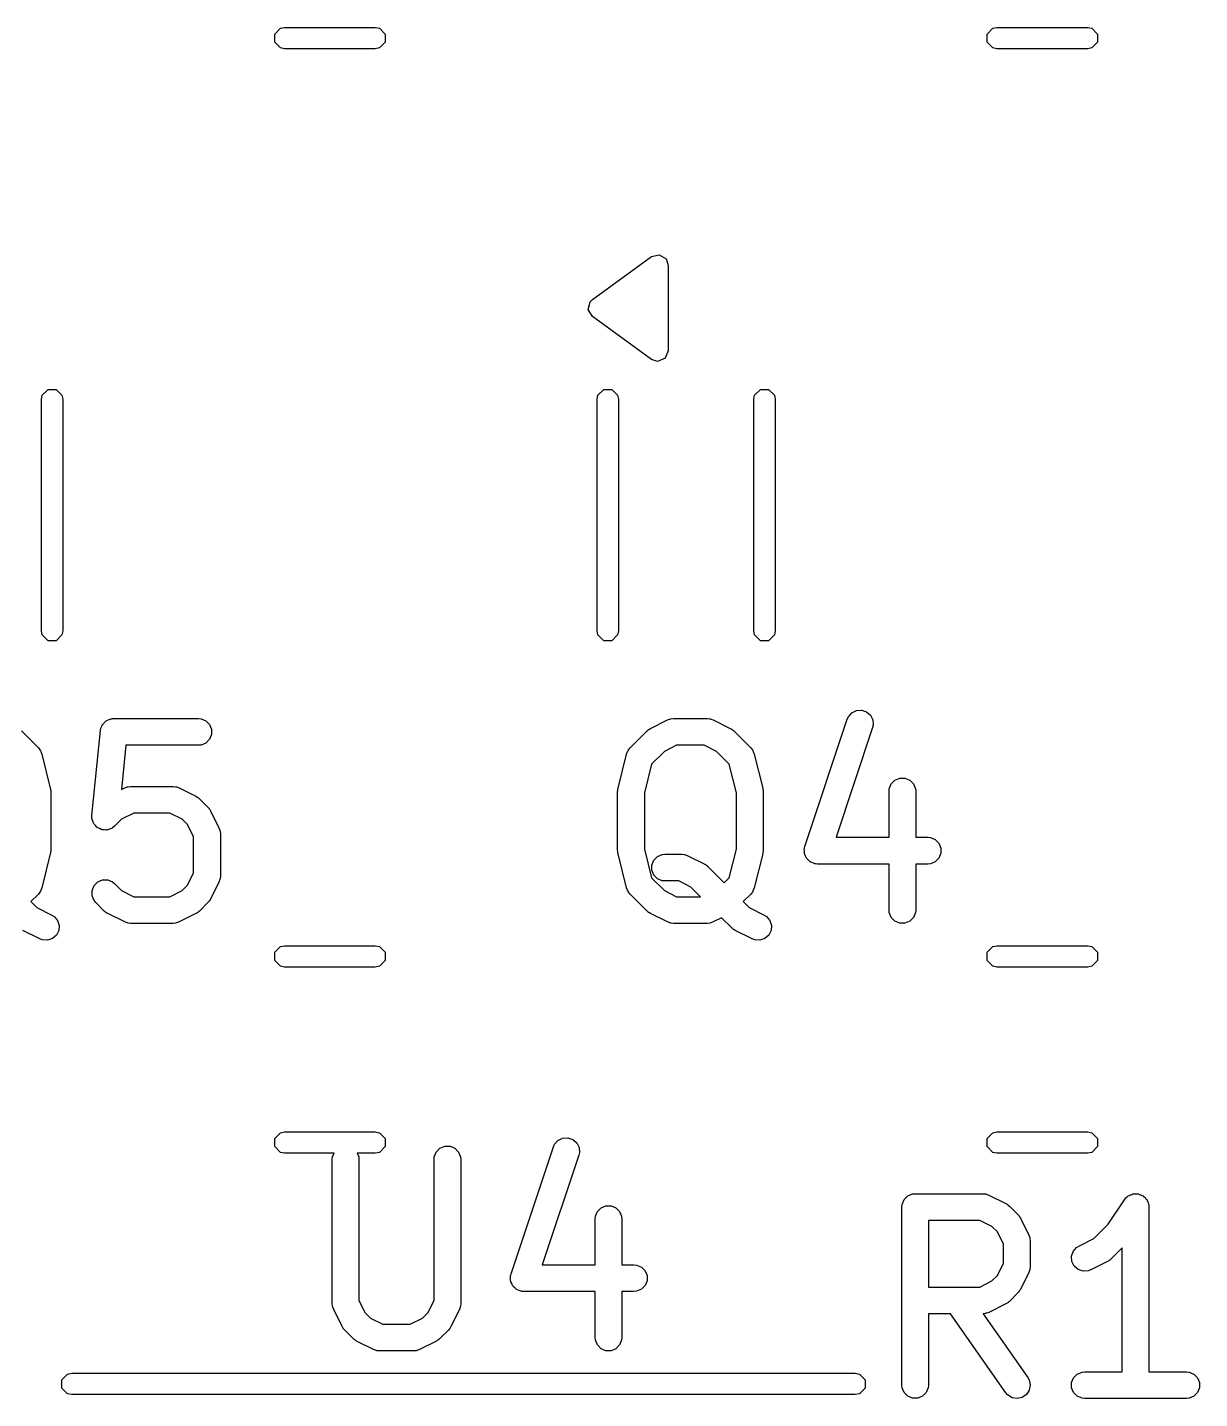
# Model space of a CAD drawing. Extents: x 34.8 to 94.5, y -157.8 to -74.1.
# Drawn here: x 60.55 to 67.13, y -111.7 to -104 of the extents above; entities that cross this region are included whole.
import ezdxf

# ---------------------------------------------------------------- set-up
doc = ezdxf.new("R2010")
doc.units = 0
doc.layers.add('BLACK', color=7, linetype='CONTINUOUS')

msp = doc.modelspace()

# ---------------------------------------------------------------- linework, layer by layer
at = {"layer": 'BLACK', "linetype": 'CONTINUOUS'}
for p, q in [((61.939843, -104.037039), (61.972315, -104.004567)), ((61.939843, -104.082961), (61.939843, -104.037039)), ((61.972315, -104.004567), (61.995276, -104)), ((61.995276, -104), (62.504724, -104)), ((62.504724, -104), (62.527685, -104.004567)), ((62.527685, -104.004567), (62.560157, -104.037039)), ((62.560157, -104.037039), (62.560157, -104.082961)), ((65.939843, -104.037039), (65.972315, -104.004567)), ((65.939843, -104.082961), (65.939843, -104.037039)), ((65.972315, -104.004567), (65.995276, -104)), ((65.995276, -104), (66.504724, -104)), ((66.504724, -104), (66.527685, -104.004567)), ((66.527685, -104.004567), (66.560157, -104.037039)), ((66.560157, -104.037039), (66.560157, -104.082961)), ((61.972315, -104.115433), (61.939843, -104.082961)), ((61.995276, -104.12), (61.972315, -104.115433)), ((62.504724, -104.12), (61.995276, -104.12)), ((62.527685, -104.115433), (62.504724, -104.12)), ((62.560157, -104.082961), (62.527685, -104.115433)), ((65.972315, -104.115433), (65.939843, -104.082961)), ((65.995276, -104.12), (65.972315, -104.115433)), ((66.504724, -104.12), (65.995276, -104.12)), ((66.527685, -104.115433), (66.504724, -104.12)), ((66.560157, -104.082961), (66.527685, -104.115433)), ((63.72471, -105.526476), (64.05471, -105.286476)), ((64.05471, -105.286476), (64.099358, -105.275734)), ((64.099358, -105.275734), (64.138524, -105.29971)), ((64.138524, -105.29971), (64.15, -105.335)), ((64.15, -105.335), (64.15, -105.815)), ((63.711476, -105.53971), (63.72471, -105.526476)), ((63.700734, -105.584358), (63.711476, -105.53971)), ((63.72471, -105.623524), (63.700734, -105.584358)), ((64.05471, -105.863524), (63.72471, -105.623524)), ((64.15, -105.815), (64.132426, -105.857426)), ((64.09, -105.875), (64.05471, -105.863524)), ((64.132426, -105.857426), (64.09, -105.875)), ((60.63, -106.0875), (60.634567, -106.064539)), ((60.634567, -106.064539), (60.667039, -106.032067)), ((60.667039, -106.032067), (60.712961, -106.032067)), ((60.712961, -106.032067), (60.745433, -106.064539)), ((60.745433, -106.064539), (60.75, -106.0875)), ((63.75, -106.0875), (63.754567, -106.064539)), ((63.754567, -106.064539), (63.787039, -106.032067)), ((63.787039, -106.032067), (63.832961, -106.032067)), ((63.832961, -106.032067), (63.865433, -106.064539)), ((63.865433, -106.064539), (63.87, -106.0875)), ((64.63, -106.0875), (64.634567, -106.064539)), ((64.634567, -106.064539), (64.667039, -106.032067)), ((64.667039, -106.032067), (64.712961, -106.032067)), ((64.712961, -106.032067), (64.745433, -106.064539)), ((64.745433, -106.064539), (64.75, -106.0875)), ((60.63, -106.7375), (60.63, -106.0875)), ((60.75, -106.0875), (60.75, -106.7375)), ((63.75, -106.7375), (63.75, -106.0875)), ((63.87, -106.0875), (63.87, -106.7375)), ((64.63, -106.7375), (64.63, -106.0875)), ((64.75, -106.0875), (64.75, -106.7375)), ((60.63, -107.3875), (60.63, -106.7375)), ((60.75, -106.7375), (60.75, -107.3875)), ((63.75, -107.3875), (63.75, -106.7375)), ((63.87, -106.7375), (63.87, -107.3875)), ((64.63, -107.3875), (64.63, -106.7375)), ((64.75, -106.7375), (64.75, -107.3875)), ((60.634567, -107.410461), (60.63, -107.3875)), ((60.667039, -107.442933), (60.634567, -107.410461)), ((60.712961, -107.442933), (60.667039, -107.442933)), ((60.745433, -107.410461), (60.712961, -107.442933)), ((60.75, -107.3875), (60.745433, -107.410461)), ((63.754567, -107.410461), (63.75, -107.3875)), ((63.787039, -107.442933), (63.754567, -107.410461)), ((63.832961, -107.442933), (63.787039, -107.442933)), ((63.865433, -107.410461), (63.832961, -107.442933)), ((63.87, -107.3875), (63.865433, -107.410461)), ((64.634567, -107.410461), (64.63, -107.3875)), ((64.667039, -107.442933), (64.634567, -107.410461)), ((64.712961, -107.442933), (64.667039, -107.442933)), ((64.745433, -107.410461), (64.712961, -107.442933)), ((64.75, -107.3875), (64.745433, -107.410461)), ((65.180207, -107.847951), (65.20638, -107.834864)), ((65.20638, -107.834864), (65.23557, -107.832789)), ((65.23557, -107.832789), (65.263332, -107.842043)), ((60.969158, -107.92328), (60.973354, -107.913151)), ((60.973354, -107.913151), (60.976025, -107.910479)), ((60.976025, -107.910479), (60.97781, -107.907153)), ((60.97781, -107.907153), (60.986292, -107.900212)), ((60.986292, -107.900212), (60.994046, -107.892459)), ((60.994046, -107.892459), (60.997534, -107.891013)), ((60.997534, -107.891013), (61.000458, -107.888622)), ((61.000458, -107.888622), (61.010955, -107.885454)), ((61.010955, -107.885454), (61.021082, -107.88126)), ((61.021082, -107.88126), (61.026687, -107.880707)), ((61.026687, -107.880707), (61.028474, -107.880169)), ((61.028474, -107.880169), (61.030302, -107.880351)), ((61.030302, -107.880351), (61.035714, -107.879819)), ((61.035714, -107.879819), (61.511904, -107.879819)), ((61.511904, -107.879819), (61.526536, -107.88126)), ((61.526536, -107.88126), (61.553572, -107.892459)), ((61.553572, -107.892459), (61.574264, -107.913151)), ((61.574264, -107.913151), (61.585463, -107.940187)), ((64.049792, -107.935356), (64.14503, -107.887737)), ((64.14503, -107.887737), (64.158761, -107.882482)), ((64.158761, -107.882482), (64.16145, -107.88229)), ((64.16145, -107.88229), (64.163939, -107.88126)), ((64.163939, -107.88126), (64.178571, -107.879819)), ((64.178571, -107.879819), (64.369047, -107.879819)), ((64.369047, -107.879819), (64.383679, -107.88126)), ((64.383679, -107.88126), (64.386168, -107.882291)), ((64.386168, -107.882291), (64.388856, -107.882482)), ((64.388856, -107.882482), (64.402588, -107.887737)), ((64.402588, -107.887737), (64.497826, -107.935356)), ((64.916944, -108.597768), (65.155039, -107.883483)), ((65.155039, -107.883483), (65.161033, -107.870058)), ((65.161033, -107.870058), (65.180207, -107.847951)), ((65.263332, -107.842043), (65.28544, -107.861217)), ((65.28544, -107.861217), (65.298526, -107.887391)), ((65.298526, -107.887391), (65.300601, -107.916581)), ((60.517318, -107.949405), (60.612556, -108.044643)), ((60.913467, -108.423546), (60.961086, -107.947356)), ((60.961086, -107.947356), (60.962155, -107.942023)), ((60.962155, -107.940187), (60.962868, -107.938464)), ((60.962155, -107.942023), (60.962155, -107.940187)), ((60.962868, -107.938464), (60.963976, -107.93294)), ((60.963976, -107.93294), (60.969158, -107.92328)), ((61.585463, -107.969451), (61.574264, -107.996487)), ((61.585463, -107.940187), (61.585463, -107.969451)), ((63.935062, -108.044643), (64.0303, -107.949405)), ((64.0303, -107.949405), (64.03605, -107.944684)), ((64.03605, -107.944684), (64.037349, -107.943188)), ((64.037349, -107.943188), (64.039603, -107.941768)), ((64.039603, -107.941768), (64.041665, -107.940077)), ((64.041665, -107.940077), (64.043497, -107.939318)), ((64.043497, -107.939318), (64.049792, -107.935356)), ((64.497826, -107.935356), (64.504125, -107.93932)), ((64.504125, -107.93932), (64.505953, -107.940078)), ((64.505953, -107.940078), (64.508009, -107.941766)), ((64.508009, -107.941766), (64.510269, -107.943188)), ((64.510269, -107.943188), (64.511568, -107.944686)), ((64.511568, -107.944686), (64.517318, -107.949405)), ((64.517318, -107.949405), (64.612556, -108.044643)), ((65.297341, -107.930918), (65.092152, -108.546485)), ((65.300601, -107.916581), (65.297341, -107.930918)), ((60.612556, -108.044643), (60.621884, -108.056008)), ((60.621884, -108.056008), (60.624018, -108.061161)), ((60.624018, -108.061161), (60.627337, -108.06564)), ((60.627337, -108.06564), (60.632284, -108.079486)), ((61.103588, -108.029819), (61.078769, -108.278009)), ((61.511904, -108.029819), (61.103588, -108.029819)), ((61.526536, -108.028378), (61.511904, -108.029819)), ((61.553572, -108.017179), (61.526536, -108.028378)), ((61.574264, -107.996487), (61.553572, -108.017179)), ((63.915334, -108.079486), (63.920281, -108.06564)), ((63.920281, -108.06564), (63.923601, -108.061158)), ((63.923601, -108.061158), (63.925735, -108.056008)), ((63.925735, -108.056008), (63.935062, -108.044643)), ((64.12776, -108.064077), (64.055817, -108.136019)), ((64.196276, -108.029819), (64.12776, -108.064077)), ((64.351342, -108.029819), (64.196276, -108.029819)), ((64.419858, -108.064077), (64.351342, -108.029819)), ((64.4918, -108.136019), (64.419858, -108.064077)), ((64.612556, -108.044643), (64.621884, -108.056008)), ((64.621884, -108.056008), (64.624018, -108.061161)), ((64.624018, -108.061161), (64.627337, -108.06564)), ((64.627337, -108.06564), (64.632284, -108.079486)), ((60.632284, -108.079486), (60.679903, -108.269962)), ((63.867715, -108.269962), (63.915334, -108.079486)), ((64.055817, -108.136019), (64.015476, -108.297386)), ((64.532142, -108.297386), (64.4918, -108.136019)), ((64.632284, -108.079486), (64.679903, -108.269962)), ((65.422617, -108.225792), (65.449653, -108.214593)), ((65.449653, -108.214593), (65.478917, -108.214593)), ((65.478917, -108.214593), (65.505953, -108.225792)), ((60.679903, -108.269962), (60.680278, -108.272498)), ((60.680278, -108.272498), (60.680701, -108.27352)), ((60.680701, -108.27352), (60.681243, -108.279032)), ((60.681243, -108.279032), (60.682053, -108.284506)), ((60.682053, -108.284506), (60.68189, -108.285598)), ((60.68189, -108.285598), (60.682142, -108.288152)), ((60.682142, -108.288152), (60.682142, -108.621485)), ((61.078769, -108.278009), (61.097411, -108.268689)), ((61.097411, -108.268689), (61.111142, -108.263434)), ((61.111142, -108.263434), (61.113831, -108.263242)), ((61.113831, -108.263242), (61.11632, -108.262212)), ((61.11632, -108.262212), (61.130952, -108.260771)), ((61.130952, -108.260771), (61.369047, -108.260771)), ((61.369047, -108.260771), (61.383679, -108.262212)), ((61.383679, -108.262212), (61.386168, -108.263243)), ((61.386168, -108.263243), (61.388856, -108.263434)), ((61.388856, -108.263434), (61.402588, -108.268689)), ((61.402588, -108.268689), (61.497826, -108.316308)), ((63.865476, -108.288152), (63.865727, -108.285598)), ((63.865476, -108.621485), (63.865476, -108.288152)), ((63.865565, -108.284506), (63.866374, -108.279032)), ((63.865727, -108.285598), (63.865565, -108.284506)), ((63.866374, -108.279032), (63.866917, -108.27352)), ((63.866917, -108.27352), (63.867339, -108.272498)), ((63.867339, -108.272498), (63.867715, -108.269962)), ((64.015476, -108.297386), (64.015476, -108.612251)), ((64.532142, -108.612251), (64.532142, -108.297386)), ((64.679903, -108.269962), (64.680278, -108.272498)), ((64.680278, -108.272498), (64.680701, -108.27352)), ((64.680701, -108.27352), (64.681243, -108.279032)), ((64.681243, -108.279032), (64.682053, -108.284506)), ((64.682053, -108.284506), (64.68189, -108.285598)), ((64.68189, -108.285598), (64.682142, -108.288152)), ((64.682142, -108.288152), (64.682142, -108.621485)), ((65.389285, -108.288152), (65.390726, -108.27352)), ((65.389285, -108.546485), (65.389285, -108.288152)), ((65.390726, -108.27352), (65.401925, -108.246484)), ((65.401925, -108.246484), (65.422617, -108.225792)), ((65.505953, -108.225792), (65.526645, -108.246484)), ((65.526645, -108.246484), (65.537844, -108.27352)), ((65.537844, -108.27352), (65.539285, -108.288152)), ((65.539285, -108.288152), (65.539285, -108.546485)), ((61.497826, -108.316308), (61.504125, -108.320272)), ((61.504125, -108.320272), (61.505953, -108.32103)), ((61.505953, -108.32103), (61.508009, -108.322718)), ((61.508009, -108.322718), (61.510269, -108.32414)), ((61.510269, -108.32414), (61.511568, -108.325638)), ((61.511568, -108.325638), (61.517318, -108.330357)), ((61.517318, -108.330357), (61.564937, -108.377976)), ((61.564937, -108.377976), (61.569655, -108.383725)), ((60.913445, -108.438249), (60.913467, -108.423546)), ((60.914536, -108.441864), (60.913445, -108.438249)), ((60.914536, -108.44564), (60.914536, -108.441864)), ((60.91873, -108.455765), (60.914536, -108.44564)), ((61.080141, -108.445029), (61.041128, -108.484042)), ((61.148657, -108.410771), (61.080141, -108.445029)), ((61.351342, -108.410771), (61.148657, -108.410771)), ((61.419858, -108.445029), (61.351342, -108.410771)), ((61.450265, -108.475436), (61.419858, -108.445029)), ((61.569655, -108.383725), (61.571154, -108.385025)), ((61.571154, -108.385025), (61.572575, -108.387284)), ((61.572575, -108.387284), (61.574264, -108.389341)), ((61.574264, -108.389341), (61.575021, -108.391168)), ((61.575021, -108.391168), (61.578986, -108.397468)), ((61.578986, -108.397468), (61.626605, -108.492706)), ((60.921898, -108.466265), (60.91873, -108.455765)), ((60.924289, -108.469188), (60.921898, -108.466265)), ((60.925735, -108.472677), (60.924289, -108.469188)), ((60.933488, -108.48043), (60.925735, -108.472677)), ((60.940429, -108.488913), (60.933488, -108.48043)), ((60.943755, -108.490697), (60.940429, -108.488913)), ((60.946427, -108.493369), (60.943755, -108.490697)), ((60.956554, -108.497564), (60.946427, -108.493369)), ((60.966216, -108.502747), (60.956554, -108.497564)), ((60.969975, -108.503122), (60.966216, -108.502747)), ((60.973464, -108.504568), (60.969975, -108.503122)), ((60.984425, -108.504568), (60.973464, -108.504568)), ((60.995335, -108.505659), (60.984425, -108.504568)), ((60.998951, -108.504568), (60.995335, -108.505659)), ((61.002726, -108.504568), (60.998951, -108.504568)), ((61.012851, -108.500373), (61.002726, -108.504568)), ((61.023351, -108.497206), (61.012851, -108.500373)), ((61.026274, -108.494814), (61.023351, -108.497206)), ((61.029763, -108.493369), (61.026274, -108.494814)), ((61.041128, -108.484042), (61.029763, -108.493369)), ((61.484523, -108.543952), (61.450265, -108.475436)), ((61.626605, -108.492706), (61.63186, -108.506437)), ((61.63186, -108.506437), (61.632051, -108.509126)), ((61.632051, -108.509126), (61.633082, -108.511615)), ((61.633082, -108.511615), (61.634523, -108.526247)), ((61.634523, -108.526247), (61.634523, -108.764342)), ((61.484523, -108.746637), (61.484523, -108.543952)), ((64.913684, -108.612105), (64.914536, -108.608358)), ((64.914536, -108.606853), (64.915294, -108.605021)), ((64.914536, -108.608358), (64.914536, -108.606853)), ((64.915294, -108.605021), (64.916944, -108.597768)), ((65.092152, -108.546485), (65.389285, -108.546485)), ((65.539285, -108.546485), (65.607142, -108.546485)), ((65.607142, -108.546485), (65.621774, -108.547926)), ((65.621774, -108.547926), (65.64881, -108.559125)), ((65.64881, -108.559125), (65.669502, -108.579817)), ((65.669502, -108.579817), (65.680701, -108.606853)), ((65.680701, -108.606853), (65.680701, -108.636117)), ((60.679903, -108.639675), (60.632284, -108.830151)), ((60.680278, -108.637138), (60.679903, -108.639675)), ((60.680701, -108.636117), (60.680278, -108.637138)), ((60.681243, -108.630604), (60.680701, -108.636117)), ((60.682053, -108.625131), (60.681243, -108.630604)), ((60.682142, -108.621485), (60.68189, -108.624038)), ((60.68189, -108.624038), (60.682053, -108.625131)), ((63.865727, -108.624038), (63.865476, -108.621485)), ((63.865565, -108.625131), (63.865727, -108.624038)), ((63.866374, -108.630604), (63.865565, -108.625131)), ((63.866917, -108.636117), (63.866374, -108.630604)), ((63.867339, -108.637138), (63.866917, -108.636117)), ((63.867715, -108.639675), (63.867339, -108.637138)), ((63.915334, -108.830151), (63.867715, -108.639675)), ((64.015476, -108.612251), (64.055817, -108.773617)), ((64.057393, -108.702091), (64.068592, -108.675055)), ((64.068592, -108.675055), (64.089284, -108.654363)), ((64.089284, -108.654363), (64.11632, -108.643164)), ((64.11632, -108.643164), (64.130952, -108.641723)), ((64.130952, -108.641723), (64.22619, -108.641723)), ((64.22619, -108.641723), (64.240822, -108.643164)), ((64.240822, -108.643164), (64.243311, -108.644195)), ((64.243311, -108.644195), (64.245999, -108.644386)), ((64.245999, -108.644386), (64.259731, -108.649641)), ((64.259731, -108.649641), (64.354969, -108.69726)), ((64.4918, -108.773617), (64.532142, -108.612251)), ((64.679903, -108.639675), (64.632284, -108.830151)), ((64.680278, -108.637138), (64.679903, -108.639675)), ((64.680701, -108.636117), (64.680278, -108.637138)), ((64.681243, -108.630604), (64.680701, -108.636117)), ((64.682053, -108.625131), (64.681243, -108.630604)), ((64.682142, -108.621485), (64.68189, -108.624038)), ((64.68189, -108.624038), (64.682053, -108.625131)), ((64.914536, -108.62409), (64.913684, -108.612105)), ((64.914536, -108.636117), (64.914536, -108.62409)), ((64.915568, -108.638608), (64.914536, -108.636117)), ((64.915759, -108.641295), (64.915568, -108.638608)), ((64.921133, -108.652044), (64.915759, -108.641295)), ((64.925735, -108.663153), (64.921133, -108.652044)), ((64.92764, -108.665058), (64.925735, -108.663153)), ((64.928845, -108.667468), (64.92764, -108.665058)), ((64.937927, -108.675345), (64.928845, -108.667468)), ((64.946427, -108.683845), (64.937927, -108.675345)), ((64.948915, -108.684875), (64.946427, -108.683845)), ((64.950952, -108.686642), (64.948915, -108.684875)), ((65.64881, -108.683845), (65.621774, -108.695044)), ((65.669502, -108.663153), (65.64881, -108.683845)), ((65.680701, -108.636117), (65.669502, -108.663153)), ((61.450264, -108.815153), (61.484523, -108.746637)), ((64.057393, -108.731355), (64.057393, -108.702091)), ((64.068592, -108.758391), (64.057393, -108.731355)), ((64.089284, -108.779083), (64.068592, -108.758391)), ((64.354969, -108.69726), (64.361268, -108.701224)), ((64.361268, -108.701224), (64.363096, -108.701982)), ((64.363096, -108.701982), (64.365152, -108.70367)), ((64.365152, -108.70367), (64.367412, -108.705092)), ((64.367412, -108.705092), (64.368711, -108.70659)), ((64.368711, -108.70659), (64.374461, -108.711309)), ((64.374461, -108.711309), (64.464284, -108.801133)), ((64.962355, -108.690443), (64.950952, -108.686642)), ((64.973463, -108.695044), (64.962355, -108.690443)), ((64.977289, -108.69542), (64.973463, -108.695044)), ((64.978715, -108.695896), (64.977289, -108.69542)), ((64.980689, -108.695755), (64.978715, -108.695896)), ((64.988095, -108.696485), (64.980689, -108.695755)), ((65.389285, -108.696485), (64.988095, -108.696485)), ((65.389285, -108.954819), (65.389285, -108.696485)), ((65.607142, -108.696485), (65.539285, -108.696485)), ((65.539285, -108.696485), (65.539285, -108.954819)), ((65.621774, -108.695044), (65.607142, -108.696485)), ((60.632284, -108.830151), (60.627337, -108.843997)), ((60.914536, -108.844948), (60.925735, -108.817912)), ((60.925735, -108.817912), (60.946428, -108.797219)), ((60.946428, -108.797219), (60.973464, -108.786021)), ((60.973464, -108.786021), (61.002727, -108.786021)), ((61.002727, -108.786021), (61.029763, -108.79722)), ((61.029763, -108.79722), (61.041129, -108.806548)), ((61.041129, -108.806548), (61.080141, -108.845561)), ((61.419857, -108.845561), (61.450264, -108.815153)), ((61.626605, -108.797883), (61.578986, -108.893121)), ((61.63186, -108.784152), (61.626605, -108.797883)), ((61.632051, -108.781462), (61.63186, -108.784152)), ((61.633082, -108.778974), (61.632051, -108.781462)), ((61.634523, -108.764342), (61.633082, -108.778974)), ((63.920281, -108.843997), (63.915334, -108.830151)), ((64.055817, -108.773617), (64.12776, -108.845561)), ((64.11632, -108.790282), (64.089284, -108.779083)), ((64.130952, -108.791723), (64.11632, -108.790282)), ((64.208485, -108.791723), (64.130952, -108.791723)), ((64.277, -108.82598), (64.208485, -108.791723)), ((64.330839, -108.879819), (64.277, -108.82598)), ((64.464284, -108.801133), (64.4918, -108.773617)), ((64.632284, -108.830151), (64.627337, -108.843997)), ((60.612557, -108.864993), (60.57035, -108.907199)), ((60.57035, -108.907199), (60.60395, -108.940799)), ((60.621884, -108.853628), (60.612557, -108.864993)), ((60.624017, -108.848476), (60.621884, -108.853628)), ((60.627337, -108.843997), (60.624017, -108.848476)), ((60.914536, -108.874211), (60.914536, -108.844948)), ((60.925734, -108.901247), (60.914536, -108.874211)), ((60.935061, -108.912612), (60.925734, -108.901247)), ((60.98268, -108.960232), (60.935061, -108.912612)), ((61.080141, -108.845561), (61.148657, -108.879819)), ((61.148657, -108.879819), (61.351342, -108.879819)), ((61.351342, -108.879819), (61.419857, -108.845561)), ((61.564937, -108.912613), (61.517319, -108.960232)), ((61.569655, -108.906863), (61.564937, -108.912613)), ((61.571154, -108.905564), (61.569655, -108.906863)), ((61.572575, -108.903305), (61.571154, -108.905564)), ((61.574265, -108.901247), (61.572575, -108.903305)), ((61.575022, -108.899417), (61.574265, -108.901247)), ((61.578986, -108.893121), (61.575022, -108.899417)), ((63.9236, -108.848476), (63.920281, -108.843997)), ((63.925734, -108.853628), (63.9236, -108.848476)), ((63.935062, -108.864994), (63.925734, -108.853628)), ((64.0303, -108.960233), (63.935062, -108.864994)), ((64.12776, -108.845561), (64.196276, -108.879819)), ((64.196276, -108.879819), (64.330839, -108.879819)), ((64.612557, -108.864993), (64.57035, -108.907199)), ((64.57035, -108.907199), (64.60395, -108.940799)), ((64.621884, -108.853628), (64.612557, -108.864993)), ((64.624017, -108.848476), (64.621884, -108.853628)), ((64.627337, -108.843997), (64.624017, -108.848476)), ((60.60395, -108.940799), (60.688302, -108.982975)), ((60.688302, -108.982975), (60.700745, -108.990807)), ((60.700745, -108.990807), (60.719918, -109.012915)), ((60.988429, -108.96495), (60.98268, -108.960232)), ((60.98973, -108.96645), (60.988429, -108.96495)), ((60.991989, -108.967872), (60.98973, -108.96645)), ((60.994046, -108.96956), (60.991989, -108.967872)), ((60.995873, -108.970317), (60.994046, -108.96956)), ((61.002173, -108.974282), (60.995873, -108.970317)), ((61.097411, -109.021901), (61.002173, -108.974282)), ((61.497826, -108.974282), (61.402588, -109.021901)), ((61.504125, -108.970317), (61.497826, -108.974282)), ((61.505953, -108.96956), (61.504125, -108.970317)), ((61.508009, -108.967872), (61.505953, -108.96956)), ((61.510269, -108.96645), (61.508009, -108.967872)), ((61.511569, -108.96495), (61.510269, -108.96645)), ((61.517319, -108.960232), (61.511569, -108.96495)), ((64.03605, -108.964953), (64.0303, -108.960233)), ((64.037349, -108.96645), (64.03605, -108.964953)), ((64.039603, -108.967869), (64.037349, -108.96645)), ((64.041665, -108.969561), (64.039603, -108.967869)), ((64.043497, -108.970319), (64.041665, -108.969561)), ((64.049792, -108.974282), (64.043497, -108.970319)), ((64.14503, -109.021901), (64.049792, -108.974282)), ((64.60395, -108.940799), (64.688302, -108.982975)), ((64.688302, -108.982975), (64.700745, -108.990807)), ((64.700745, -108.990807), (64.719918, -109.012915)), ((65.390726, -108.969451), (65.389285, -108.954819)), ((65.401925, -108.996487), (65.390726, -108.969451)), ((65.537844, -108.969451), (65.526645, -108.996487)), ((65.539285, -108.954819), (65.537844, -108.969451)), ((60.62122, -109.117139), (60.525982, -109.06952)), ((60.727098, -109.069866), (60.71401, -109.096041)), ((60.719918, -109.012915), (60.729172, -109.040676)), ((60.729172, -109.040676), (60.727098, -109.069866)), ((61.111142, -109.027156), (61.097411, -109.021901)), ((61.113831, -109.027347), (61.111142, -109.027156)), ((61.11632, -109.028378), (61.113831, -109.027347)), ((61.130952, -109.029819), (61.11632, -109.028378)), ((61.369047, -109.029819), (61.130952, -109.029819)), ((61.383679, -109.028378), (61.369047, -109.029819)), ((61.386168, -109.027346), (61.383679, -109.028378)), ((61.388856, -109.027156), (61.386168, -109.027346)), ((61.402588, -109.021901), (61.388856, -109.027156)), ((64.158761, -109.027156), (64.14503, -109.021901)), ((64.16145, -109.027347), (64.158761, -109.027156)), ((64.163939, -109.028378), (64.16145, -109.027347)), ((64.178571, -109.029819), (64.163939, -109.028378)), ((64.369047, -109.029819), (64.178571, -109.029819)), ((64.383679, -109.028378), (64.369047, -109.029819)), ((64.386168, -109.027346), (64.383679, -109.028378)), ((64.388856, -109.027156), (64.386168, -109.027346)), ((64.402588, -109.021901), (64.388856, -109.027156)), ((64.449476, -108.998457), (64.402588, -109.021901)), ((64.50649, -109.055471), (64.449476, -108.998457)), ((64.51224, -109.060191), (64.50649, -109.055471)), ((64.513539, -109.061688), (64.51224, -109.060191)), ((64.515793, -109.063107), (64.513539, -109.061688)), ((64.517855, -109.064799), (64.515793, -109.063107)), ((64.519687, -109.065557), (64.517855, -109.064799)), ((64.525982, -109.06952), (64.519687, -109.065557)), ((64.62122, -109.117139), (64.525982, -109.06952)), ((64.727098, -109.069866), (64.71401, -109.096041)), ((64.719918, -109.012915), (64.729172, -109.040676)), ((64.729172, -109.040676), (64.727098, -109.069866)), ((65.422617, -109.017179), (65.401925, -108.996487)), ((65.449653, -109.028378), (65.422617, -109.017179)), ((65.478917, -109.028378), (65.449653, -109.028378)), ((65.505953, -109.017179), (65.478917, -109.028378)), ((65.526645, -108.996487), (65.505953, -109.017179)), ((60.634951, -109.122394), (60.62122, -109.117139)), ((60.664141, -109.124468), (60.634951, -109.122394)), ((60.691903, -109.115214), (60.664141, -109.124468)), ((60.71401, -109.096041), (60.691903, -109.115214)), ((64.634951, -109.122394), (64.62122, -109.117139)), ((64.664141, -109.124468), (64.634951, -109.122394)), ((64.691903, -109.115214), (64.664141, -109.124468)), ((64.71401, -109.096041), (64.691903, -109.115214)), ((61.939843, -109.192039), (61.972315, -109.159567)), ((61.939843, -109.237961), (61.939843, -109.192039)), ((61.972315, -109.159567), (61.995276, -109.155)), ((61.995276, -109.155), (62.504724, -109.155)), ((62.504724, -109.155), (62.527685, -109.159567)), ((62.527685, -109.159567), (62.560157, -109.192039)), ((62.560157, -109.192039), (62.560157, -109.237961)), ((65.939843, -109.192039), (65.972315, -109.159567)), ((65.939843, -109.237961), (65.939843, -109.192039)), ((65.972315, -109.159567), (65.995276, -109.155)), ((65.995276, -109.155), (66.504724, -109.155)), ((66.504724, -109.155), (66.527685, -109.159567)), ((66.527685, -109.159567), (66.560157, -109.192039)), ((66.560157, -109.192039), (66.560157, -109.237961)), ((61.972315, -109.270433), (61.939843, -109.237961)), ((61.995276, -109.275), (61.972315, -109.270433)), ((62.504724, -109.275), (61.995276, -109.275)), ((62.527685, -109.270433), (62.504724, -109.275)), ((62.560157, -109.237961), (62.527685, -109.270433)), ((65.972315, -109.270433), (65.939843, -109.237961)), ((65.995276, -109.275), (65.972315, -109.270433)), ((66.504724, -109.275), (65.995276, -109.275)), ((66.527685, -109.270433), (66.504724, -109.275)), ((66.560157, -109.237961), (66.527685, -109.270433)), ((61.939843, -110.237039), (61.972315, -110.204567)), ((61.972315, -110.204567), (61.995276, -110.2)), ((61.995276, -110.2), (62.504724, -110.2)), ((62.504724, -110.2), (62.527685, -110.204567)), ((62.527685, -110.204567), (62.560157, -110.237039)), ((65.939843, -110.237039), (65.972315, -110.204567)), ((65.972315, -110.204567), (65.995276, -110.2)), ((65.995276, -110.2), (66.504724, -110.2)), ((66.504724, -110.2), (66.527685, -110.204567)), ((66.527685, -110.204567), (66.560157, -110.237039)), ((61.939843, -110.282961), (61.939843, -110.237039)), ((61.972315, -110.315433), (61.939843, -110.282961)), ((62.560157, -110.282961), (62.527685, -110.315433)), ((62.560157, -110.237039), (62.560157, -110.282961)), ((62.847163, -110.313151), (62.867855, -110.292459)), ((62.867855, -110.292459), (62.894891, -110.28126)), ((62.894891, -110.28126), (62.924155, -110.28126)), ((62.924155, -110.28126), (62.951191, -110.292459)), ((62.951191, -110.292459), (62.971883, -110.313151)), ((63.266944, -110.997768), (63.505039, -110.283483)), ((63.505039, -110.283483), (63.511033, -110.270058)), ((63.511033, -110.270058), (63.530207, -110.247951)), ((63.530207, -110.247951), (63.55638, -110.234864)), ((63.55638, -110.234864), (63.58557, -110.232789)), ((63.58557, -110.232789), (63.613332, -110.242043)), ((63.613332, -110.242043), (63.63544, -110.261217)), ((63.63544, -110.261217), (63.648526, -110.287391)), ((63.648526, -110.287391), (63.650601, -110.316581)), ((65.939843, -110.282961), (65.939843, -110.237039)), ((65.972315, -110.315433), (65.939843, -110.282961)), ((66.560157, -110.282961), (66.527685, -110.315433)), ((66.560157, -110.237039), (66.560157, -110.282961)), ((61.995276, -110.32), (61.972315, -110.315433)), ((62.272898, -110.32), (61.995276, -110.32)), ((62.263095, -110.354819), (62.264536, -110.340187)), ((62.263095, -111.164342), (62.263095, -110.354819)), ((62.264536, -110.340187), (62.272898, -110.32)), ((62.504724, -110.32), (62.403292, -110.32)), ((62.403292, -110.32), (62.411654, -110.340187)), ((62.411654, -110.340187), (62.413095, -110.354819)), ((62.413095, -110.354819), (62.413095, -111.146637)), ((62.527685, -110.315433), (62.504724, -110.32)), ((62.834523, -110.354819), (62.835964, -110.340187)), ((62.834523, -111.146637), (62.834523, -110.354819)), ((62.835964, -110.340187), (62.847163, -110.313151)), ((62.971883, -110.313151), (62.983082, -110.340187)), ((62.983082, -110.340187), (62.984523, -110.354819)), ((62.984523, -110.354819), (62.984523, -111.164342)), ((63.647341, -110.330918), (63.442152, -110.946485)), ((63.650601, -110.316581), (63.647341, -110.330918)), ((65.995276, -110.32), (65.972315, -110.315433)), ((66.504724, -110.32), (65.995276, -110.32)), ((66.527685, -110.315433), (66.504724, -110.32)), ((65.460714, -110.622319), (65.462155, -110.607687)), ((65.462155, -110.607687), (65.473354, -110.580651)), ((65.473354, -110.580651), (65.494046, -110.559959)), ((65.494046, -110.559959), (65.521082, -110.54876)), ((65.521082, -110.54876), (65.535714, -110.547319)), ((65.535714, -110.547319), (65.916666, -110.547319)), ((65.916666, -110.547319), (65.931298, -110.54876)), ((65.931298, -110.54876), (65.933787, -110.549791)), ((65.933787, -110.549791), (65.936475, -110.549982)), ((65.936475, -110.549982), (65.950207, -110.555237)), ((65.950207, -110.555237), (66.045445, -110.602856)), ((66.045445, -110.602856), (66.051744, -110.60682)), ((66.051744, -110.60682), (66.053572, -110.607578)), ((66.053572, -110.607578), (66.055628, -110.609266)), ((66.055628, -110.609266), (66.057888, -110.610688)), ((66.620285, -110.717396), (66.711405, -110.580716)), ((66.711405, -110.580716), (66.711439, -110.580673)), ((66.711439, -110.580673), (66.711449, -110.580651)), ((66.711449, -110.580651), (66.7115, -110.580599)), ((66.7115, -110.580599), (66.720721, -110.569341)), ((66.720721, -110.569341), (66.72689, -110.565209)), ((66.72689, -110.565209), (66.732141, -110.559959)), ((66.732141, -110.559959), (66.73893, -110.557146)), ((66.73893, -110.557146), (66.745036, -110.553058)), ((66.745036, -110.553058), (66.752316, -110.551601)), ((66.752316, -110.551601), (66.759177, -110.54876)), ((66.759177, -110.54876), (66.766525, -110.54876)), ((66.766525, -110.54876), (66.77373, -110.547319)), ((66.77373, -110.547319), (66.781014, -110.54876)), ((66.781014, -110.54876), (66.788441, -110.54876)), ((66.788441, -110.54876), (66.795229, -110.551572)), ((66.795229, -110.551572), (66.802438, -110.552998)), ((66.802438, -110.552998), (66.808617, -110.557117)), ((66.808617, -110.557117), (66.815477, -110.559959)), ((66.815477, -110.559959), (66.82067, -110.565152)), ((66.82067, -110.565152), (66.826787, -110.56923)), ((66.826787, -110.56923), (66.83092, -110.575402)), ((66.83092, -110.575402), (66.836169, -110.580651)), ((66.836169, -110.580651), (66.83898, -110.587438)), ((66.83898, -110.587438), (66.84307, -110.593545)), ((66.84307, -110.593545), (66.844526, -110.600826)), ((66.844526, -110.600826), (66.847368, -110.607687)), ((66.847368, -110.607687), (66.848793, -110.622163)), ((63.739285, -110.688152), (63.740726, -110.67352)), ((63.740726, -110.67352), (63.751925, -110.646484)), ((63.751925, -110.646484), (63.772617, -110.625792)), ((63.772617, -110.625792), (63.799653, -110.614593)), ((63.799653, -110.614593), (63.828917, -110.614593)), ((63.828917, -110.614593), (63.855953, -110.625792)), ((63.855953, -110.625792), (63.876645, -110.646484)), ((63.876645, -110.646484), (63.887844, -110.67352)), ((63.887844, -110.67352), (63.889285, -110.688152)), ((65.460714, -111.622319), (65.460714, -110.622319)), ((66.057888, -110.610688), (66.059187, -110.612186)), ((66.059187, -110.612186), (66.064937, -110.616905)), ((66.064937, -110.616905), (66.112556, -110.664524)), ((66.112556, -110.664524), (66.117274, -110.670273)), ((66.117274, -110.670273), (66.118773, -110.671573)), ((66.118773, -110.671573), (66.120194, -110.673832)), ((66.120194, -110.673832), (66.121883, -110.675889)), ((66.121883, -110.675889), (66.12264, -110.677716)), ((66.12264, -110.677716), (66.126605, -110.684016)), ((66.126605, -110.684016), (66.174224, -110.779254)), ((66.848793, -110.622163), (66.848809, -110.62224)), ((66.848809, -110.62224), (66.848803, -110.622266)), ((66.848803, -110.622266), (66.848809, -110.622319)), ((66.848809, -110.622319), (66.848809, -111.547319)), ((63.739285, -110.946485), (63.739285, -110.688152)), ((63.889285, -110.688152), (63.889285, -110.946485)), ((65.898961, -110.697319), (65.610714, -110.697319)), ((65.610714, -110.697319), (65.610714, -111.071128)), ((65.967477, -110.731577), (65.898961, -110.697319)), ((65.997884, -110.761984), (65.967477, -110.731577)), ((66.032142, -110.8305), (65.997884, -110.761984)), ((66.538906, -110.798775), (66.620285, -110.717396)), ((66.032142, -110.937947), (66.032142, -110.8305)), ((66.174224, -110.779254), (66.179479, -110.792985)), ((66.179479, -110.792985), (66.17967, -110.795674)), ((66.17967, -110.795674), (66.180701, -110.798163)), ((66.180701, -110.798163), (66.182142, -110.812795)), ((66.182142, -110.812795), (66.182142, -110.955652)), ((66.442111, -110.848783), (66.454554, -110.840951)), ((66.454554, -110.840951), (66.538906, -110.798775)), ((66.413684, -110.898652), (66.422938, -110.870891)), ((66.415758, -110.927842), (66.413684, -110.898652)), ((66.422938, -110.870891), (66.442111, -110.848783)), ((66.630616, -110.918165), (66.629317, -110.919664)), ((66.636366, -110.913447), (66.630616, -110.918165)), ((66.698809, -110.851004), (66.636366, -110.913447)), ((66.698809, -111.547319), (66.698809, -110.851004)), ((63.442152, -110.946485), (63.739285, -110.946485)), ((63.889285, -110.946485), (63.957142, -110.946485)), ((63.957142, -110.946485), (63.971774, -110.947926)), ((63.971774, -110.947926), (63.99881, -110.959125)), ((63.99881, -110.959125), (64.019502, -110.979817)), ((64.019502, -110.979817), (64.030701, -111.006853)), ((65.997884, -111.006463), (66.032142, -110.937947)), ((66.174224, -110.989193), (66.126605, -111.084431)), ((66.179479, -110.975462), (66.174224, -110.989193)), ((66.17967, -110.972772), (66.179479, -110.975462)), ((66.180701, -110.970284), (66.17967, -110.972772)), ((66.182142, -110.955652), (66.180701, -110.970284)), ((66.428845, -110.954017), (66.415758, -110.927842)), ((66.450953, -110.97319), (66.428845, -110.954017)), ((66.478714, -110.982444), (66.450953, -110.97319)), ((66.507904, -110.98037), (66.478714, -110.982444)), ((66.521636, -110.975115), (66.507904, -110.98037)), ((66.616874, -110.927496), (66.521636, -110.975115)), ((66.623173, -110.923531), (66.616874, -110.927496)), ((66.625001, -110.922774), (66.623173, -110.923531)), ((66.627057, -110.921085), (66.625001, -110.922774)), ((66.629317, -110.919664), (66.627057, -110.921085)), ((63.263684, -111.012105), (63.264536, -111.008358)), ((63.264536, -111.02409), (63.263684, -111.012105)), ((63.264536, -111.006853), (63.265294, -111.005021)), ((63.264536, -111.008358), (63.264536, -111.006853)), ((63.264536, -111.036117), (63.264536, -111.02409)), ((63.265568, -111.038608), (63.264536, -111.036117)), ((63.265294, -111.005021), (63.266944, -110.997768)), ((63.265759, -111.041295), (63.265568, -111.038608)), ((63.271133, -111.052044), (63.265759, -111.041295)), ((63.275735, -111.063153), (63.271133, -111.052044)), ((63.27764, -111.065058), (63.275735, -111.063153)), ((63.278845, -111.067468), (63.27764, -111.065058)), ((63.287927, -111.075345), (63.278845, -111.067468)), ((64.019502, -111.063153), (63.99881, -111.083845)), ((64.030701, -111.036117), (64.019502, -111.063153)), ((64.030701, -111.006853), (64.030701, -111.036117)), ((65.610714, -111.071128), (65.898961, -111.071128)), ((65.898961, -111.071128), (65.967477, -111.03687)), ((65.967477, -111.03687), (65.997884, -111.006463)), ((62.413095, -111.146637), (62.447353, -111.215153)), ((62.800264, -111.215153), (62.834523, -111.146637)), ((63.296427, -111.083845), (63.287927, -111.075345)), ((63.298915, -111.084875), (63.296427, -111.083845)), ((63.300952, -111.086642), (63.298915, -111.084875)), ((63.312355, -111.090443), (63.300952, -111.086642)), ((63.323463, -111.095044), (63.312355, -111.090443)), ((63.327289, -111.09542), (63.323463, -111.095044)), ((63.328715, -111.095896), (63.327289, -111.09542)), ((63.330689, -111.095755), (63.328715, -111.095896)), ((63.338095, -111.096485), (63.330689, -111.095755)), ((63.739285, -111.096485), (63.338095, -111.096485)), ((63.739285, -111.354819), (63.739285, -111.096485)), ((63.957142, -111.096485), (63.889285, -111.096485)), ((63.889285, -111.096485), (63.889285, -111.354819)), ((63.971774, -111.095044), (63.957142, -111.096485)), ((63.99881, -111.083845), (63.971774, -111.095044)), ((66.112556, -111.103923), (66.064937, -111.151542)), ((66.117274, -111.098173), (66.112556, -111.103923)), ((66.118773, -111.096874), (66.117274, -111.098173)), ((66.120194, -111.094614), (66.118773, -111.096874)), ((66.121883, -111.092558), (66.120194, -111.094614)), ((66.12264, -111.09073), (66.121883, -111.092558)), ((66.126605, -111.084431), (66.12264, -111.09073)), ((62.264536, -111.178974), (62.263095, -111.164342)), ((62.265567, -111.181463), (62.264536, -111.178974)), ((62.265758, -111.184151), (62.265567, -111.181463)), ((62.271013, -111.197883), (62.265758, -111.184151)), ((62.318632, -111.293121), (62.271013, -111.197883)), ((62.447353, -111.215153), (62.47776, -111.245561)), ((62.769857, -111.245561), (62.800264, -111.215153)), ((62.976605, -111.197883), (62.928986, -111.293121)), ((62.98186, -111.184152), (62.976605, -111.197883)), ((62.982051, -111.181462), (62.98186, -111.184152)), ((62.983082, -111.178974), (62.982051, -111.181462)), ((62.984523, -111.164342), (62.983082, -111.178974)), ((65.73476, -111.221128), (65.610714, -111.221128)), ((65.610714, -111.221128), (65.610714, -111.622319)), ((66.0457, -111.665329), (65.73476, -111.221128)), ((65.931298, -111.219687), (65.917781, -111.221018)), ((65.917781, -111.221018), (66.168585, -111.57931)), ((65.933787, -111.218655), (65.931298, -111.219687)), ((65.936475, -111.218465), (65.933787, -111.218655)), ((65.950207, -111.21321), (65.936475, -111.218465)), ((66.045445, -111.165591), (65.950207, -111.21321)), ((66.051744, -111.161626), (66.045445, -111.165591)), ((66.053572, -111.160869), (66.051744, -111.161626)), ((66.055628, -111.15918), (66.053572, -111.160869)), ((66.057888, -111.157759), (66.055628, -111.15918)), ((66.059187, -111.15626), (66.057888, -111.157759)), ((66.064937, -111.151542), (66.059187, -111.15626)), ((62.322595, -111.299417), (62.318632, -111.293121)), ((62.323353, -111.301247), (62.322595, -111.299417)), ((62.325042, -111.303305), (62.323353, -111.301247)), ((62.47776, -111.245561), (62.546276, -111.279819)), ((62.546276, -111.279819), (62.701342, -111.279819)), ((62.701342, -111.279819), (62.769857, -111.245561)), ((62.924265, -111.301247), (62.922575, -111.303305)), ((62.925022, -111.299417), (62.924265, -111.301247)), ((62.928986, -111.293121), (62.925022, -111.299417)), ((62.326464, -111.305564), (62.325042, -111.303305)), ((62.327962, -111.306863), (62.326464, -111.305564)), ((62.33268, -111.312612), (62.327962, -111.306863)), ((62.380299, -111.360232), (62.33268, -111.312612)), ((62.386048, -111.36495), (62.380299, -111.360232)), ((62.387349, -111.36645), (62.386048, -111.36495)), ((62.389608, -111.367872), (62.387349, -111.36645)), ((62.391665, -111.36956), (62.389608, -111.367872)), ((62.393492, -111.370317), (62.391665, -111.36956)), ((62.399792, -111.374282), (62.393492, -111.370317)), ((62.49503, -111.421901), (62.399792, -111.374282)), ((62.847826, -111.374282), (62.752588, -111.421901)), ((62.854125, -111.370317), (62.847826, -111.374282)), ((62.855953, -111.36956), (62.854125, -111.370317)), ((62.858009, -111.367872), (62.855953, -111.36956)), ((62.860269, -111.36645), (62.858009, -111.367872)), ((62.861569, -111.36495), (62.860269, -111.36645)), ((62.867319, -111.360232), (62.861569, -111.36495)), ((62.914937, -111.312613), (62.867319, -111.360232)), ((62.919655, -111.306863), (62.914937, -111.312613)), ((62.921154, -111.305564), (62.919655, -111.306863)), ((62.922575, -111.303305), (62.921154, -111.305564)), ((63.740726, -111.369451), (63.739285, -111.354819)), ((63.751925, -111.396487), (63.740726, -111.369451)), ((63.887844, -111.369451), (63.876645, -111.396487)), ((63.889285, -111.354819), (63.887844, -111.369451)), ((62.508761, -111.427156), (62.49503, -111.421901)), ((62.51145, -111.427347), (62.508761, -111.427156)), ((62.513939, -111.428378), (62.51145, -111.427347)), ((62.528571, -111.429819), (62.513939, -111.428378)), ((62.719047, -111.429819), (62.528571, -111.429819)), ((62.733679, -111.428378), (62.719047, -111.429819)), ((62.736168, -111.427346), (62.733679, -111.428378)), ((62.738856, -111.427156), (62.736168, -111.427346)), ((62.752588, -111.421901), (62.738856, -111.427156)), ((63.772617, -111.417179), (63.751925, -111.396487)), ((63.799653, -111.428378), (63.772617, -111.417179)), ((63.828917, -111.428378), (63.799653, -111.428378)), ((63.855953, -111.417179), (63.828917, -111.428378)), ((63.876645, -111.396487), (63.855953, -111.417179)), ((60.744567, -111.592039), (60.777039, -111.559567)), ((60.744567, -111.637961), (60.744567, -111.592039)), ((60.777039, -111.559567), (60.8, -111.555)), ((60.8, -111.555), (63, -111.555)), ((63, -111.555), (65.2, -111.555)), ((65.2, -111.555), (65.222961, -111.559567)), ((65.222961, -111.559567), (65.255433, -111.592039)), ((65.255433, -111.592039), (65.255433, -111.637961)), ((66.168585, -111.57931), (66.175795, -111.592123)), ((66.175795, -111.592123), (66.182124, -111.620694)), ((66.414536, -111.607687), (66.425735, -111.580651)), ((66.414536, -111.636951), (66.414536, -111.607687)), ((66.425735, -111.580651), (66.446427, -111.559959)), ((66.446427, -111.559959), (66.473463, -111.54876)), ((66.473463, -111.54876), (66.488095, -111.547319)), ((66.488095, -111.547319), (66.698809, -111.547319)), ((66.848809, -111.547319), (67.059523, -111.547319)), ((67.059523, -111.547319), (67.074155, -111.54876)), ((67.074155, -111.54876), (67.101191, -111.559959)), ((67.101191, -111.559959), (67.121883, -111.580651)), ((67.121883, -111.580651), (67.133082, -111.607687)), ((67.133082, -111.607687), (67.133082, -111.636951)), ((60.777039, -111.670433), (60.744567, -111.637961)), ((60.8, -111.675), (60.777039, -111.670433)), ((63, -111.675), (60.8, -111.675)), ((65.2, -111.675), (63, -111.675)), ((65.222961, -111.670433), (65.2, -111.675)), ((65.255433, -111.637961), (65.222961, -111.670433)), ((65.462155, -111.636951), (65.460714, -111.622319)), ((65.473354, -111.663987), (65.462155, -111.636951)), ((65.494046, -111.684679), (65.473354, -111.663987)), ((65.521082, -111.695878), (65.494046, -111.684679)), ((65.577382, -111.684679), (65.550346, -111.695878)), ((65.598074, -111.663987), (65.577382, -111.684679)), ((65.609273, -111.636951), (65.598074, -111.663987)), ((65.610714, -111.622319), (65.609273, -111.636951)), ((66.055271, -111.676489), (66.0457, -111.665329)), ((66.07995, -111.692216), (66.055271, -111.676489)), ((66.161312, -111.67419), (66.137338, -111.690972)), ((66.177039, -111.649512), (66.161312, -111.67419)), ((66.182124, -111.620694), (66.177039, -111.649512)), ((66.425735, -111.663987), (66.414536, -111.636951)), ((66.446427, -111.684679), (66.425735, -111.663987)), ((66.473463, -111.695878), (66.446427, -111.684679)), ((67.101191, -111.684679), (67.074155, -111.695878)), ((67.121883, -111.663987), (67.101191, -111.684679)), ((67.133082, -111.636951), (67.121883, -111.663987)), ((65.550346, -111.695878), (65.521082, -111.695878)), ((66.108767, -111.697302), (66.07995, -111.692216)), ((66.137338, -111.690972), (66.108767, -111.697302)), ((66.488095, -111.697319), (66.473463, -111.695878)), ((67.059523, -111.697319), (66.488095, -111.697319)), ((67.074155, -111.695878), (67.059523, -111.697319))]:
    msp.add_line(p, q, dxfattribs=at)

doc.saveas('drawing.dxf')
